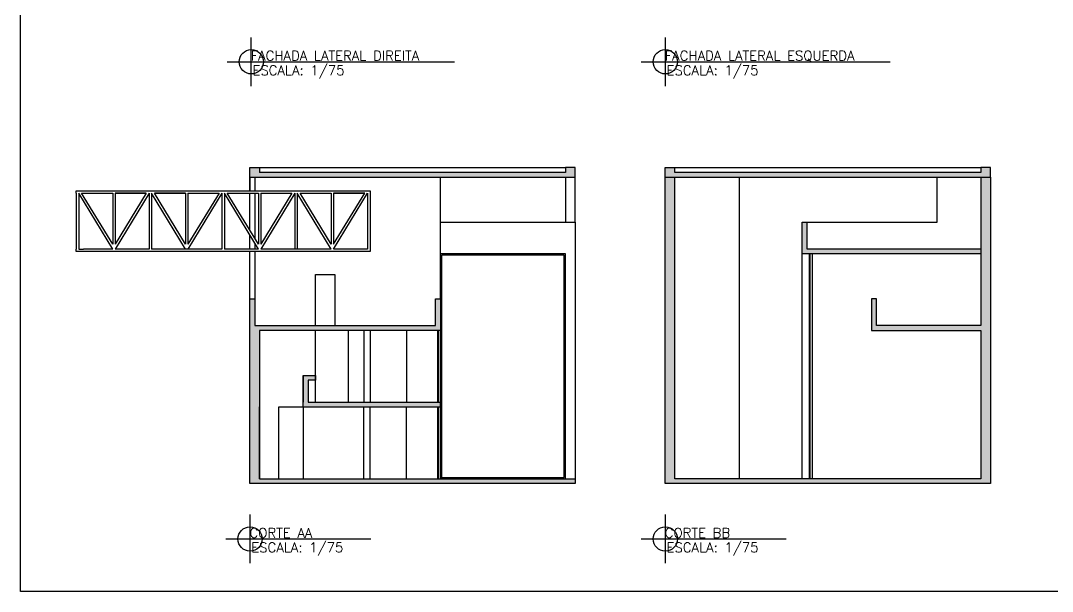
# Model space of a CAD drawing. Header units: millimetres. Extents: x 989.2 to 1073.6, y 1022.3 to 1081.3.
# Drawn here: x 989.23 to 1031.73, y 1022.34 to 1045.83 of the extents above; entities that cross this region are included whole.
import ezdxf

# ---------------------------------------------------------------- set-up
doc = ezdxf.new("R2010")
doc.units = ezdxf.units.MM
doc.header["$PDMODE"] = 34
for name, color, linetype in [('CORTE', 4, 'Continuous'), ('FL MARGEM', 7, 'Continuous'), ('HACHURA', 253, 'Continuous'), ('TEXTOS', 2, 'Continuous')]:
    doc.layers.add(name, color=color, linetype=linetype)
doc.styles.add('1.50', font='simplex.shx', dxfattribs={"height": 0.06})

msp = doc.modelspace()

# ---------------------------------------------------------------- hatches: boundary and pattern name
at = {"layer": 'HACHURA', "ltscale": 0.05}
h = msp.add_hatch(color=256, dxfattribs=at)
h.dxf.hatch_style = 1
h.paths.add_polyline_path([(999.072, 1033.08), (1006.522, 1033.08), (1006.522, 1033.28), (1006.522, 1034.38), (1006.322, 1034.38), (1006.322, 1033.28), (1002.172, 1033.28), (998.872, 1033.28), (998.872, 1034.38), (998.672, 1034.38), (998.672, 1033.28), (998.672, 1033.08), (998.672, 1030.13), (998.672, 1029.93), (998.672, 1026.98), (998.672, 1026.78), (1012.072, 1026.78), (1012.072, 1026.98), (999.072, 1026.98)])
h.paths.add_polyline_path([(1006.522, 1030.13), (1001.072, 1030.13), (1001.072, 1031.03), (1001.372, 1031.03), (1001.372, 1031.23), (1000.872, 1031.23), (1000.872, 1029.93), (1006.522, 1029.93)], flags=17)
h.paths.add_polyline_path([(1012.072, 1039.78), (1011.672, 1039.78), (1011.672, 1039.58), (999.072, 1039.58), (999.072, 1039.78), (998.672, 1039.78), (998.672, 1039.38), (1012.072, 1039.38)])
h = msp.add_hatch(color=256, dxfattribs=at)
h.dxf.hatch_style = 1
h.paths.add_polyline_path([(1016.177, 1039.38), (1029.177, 1039.38), (1029.177, 1039.78), (1028.777, 1039.78), (1028.777, 1039.58), (1016.177, 1039.58), (1016.177, 1039.78), (1015.777, 1039.78), (1015.777, 1039.38), (1015.777, 1026.78), (1029.177, 1026.78), (1029.177, 1039.38), (1028.777, 1039.38), (1028.777, 1033.28), (1024.477, 1033.28), (1024.477, 1034.18), (1024.477, 1034.38), (1024.277, 1034.38), (1024.277, 1033.28), (1024.277, 1033.08), (1028.777, 1033.08), (1028.777, 1026.98), (1016.177, 1026.98)])
h.paths.add_polyline_path([(1028.777, 1036.43), (1021.627, 1036.43), (1021.627, 1037.53), (1021.427, 1037.53), (1021.427, 1036.43), (1021.427, 1036.23), (1028.777, 1036.23)], flags=17)

# ---------------------------------------------------------------- linework, layer by layer
at = {"layer": 'CORTE', "color": 4, "ltscale": 0.05}
for p, q in [((998.672, 1039.38), (998.672, 1039.78)), ((998.672, 1039.78), (999.072, 1039.78)), ((999.072, 1039.78), (999.072, 1039.58)), ((1011.672, 1039.58), (999.072, 1039.58)), ((1012.072, 1039.78), (1011.672, 1039.78)), ((1011.672, 1039.78), (1011.672, 1039.58)), ((1012.072, 1039.38), (1012.072, 1039.78)), ((1015.777, 1039.38), (1015.777, 1039.78)), ((1015.777, 1039.78), (1016.177, 1039.78)), ((998.672, 1039.38), (1012.072, 1039.38))]:
    msp.add_line(p, q, dxfattribs=at)
at = {"layer": 'CORTE', "color": 1, "ltscale": 0.05}
for p, q in [((999.072, 1039.78), (1011.672, 1039.78)), ((1011.672, 1039.38), (1011.672, 1037.53)), ((1012.072, 1037.53), (1012.072, 1039.38)), ((1006.522, 1034.38), (1006.522, 1036.23)), ((1001.372, 1030.13), (1001.372, 1033.08)), ((1002.722, 1033.08), (1002.722, 1030.13)), ((999.872, 1026.98), (999.872, 1029.93)), ((999.872, 1029.93), (1000.872, 1029.93)), ((1000.872, 1029.93), (1000.872, 1026.98))]:
    msp.add_line(p, q, dxfattribs=at)
at = {"layer": 'CORTE', "color": 2, "ltscale": 0.05}
for p, q in [((1016.177, 1039.58), (1016.177, 1039.78)), ((1016.177, 1039.78), (1028.777, 1039.78)), ((1028.777, 1039.78), (1028.777, 1039.58)), ((998.672, 1039.38), (998.872, 1039.38)), ((998.672, 1039.38), (998.672, 1038.83)), ((998.672, 1038.83), (998.672, 1039.38)), ((998.872, 1039.38), (998.872, 1038.83)), ((1006.522, 1037.53), (1006.522, 1039.38)), ((1018.827, 1039.38), (1018.827, 1026.98)), ((998.672, 1037.198), (998.672, 1038.73)), ((998.872, 1038.73), (998.872, 1036.869)), ((1006.522, 1036.23), (1006.522, 1037.33)), ((998.672, 1036.43), (998.672, 1037.005)), ((998.872, 1036.677), (998.872, 1036.43)), ((998.672, 1034.38), (998.672, 1036.33)), ((998.872, 1036.33), (998.872, 1034.38)), ((1021.827, 1036.23), (1021.827, 1026.98)), ((1001.372, 1033.28), (1001.372, 1035.38)), ((1001.372, 1035.38), (1002.172, 1035.38)), ((1002.172, 1035.38), (1002.172, 1033.28)), ((1003.372, 1033.08), (1003.372, 1030.13)), ((1003.622, 1033.08), (1003.622, 1030.13)), ((1005.122, 1033.08), (1005.122, 1030.13)), ((1006.522, 1033.08), (1006.522, 1030.13)), ((1012.072, 1033.28), (1012.072, 1033.08)), ((1012.072, 1033.08), (1012.072, 1030.13)), ((1012.072, 1030.13), (1012.072, 1029.93)), ((1003.372, 1026.98), (1003.372, 1029.93)), ((1003.622, 1026.98), (1003.622, 1029.93)), ((1005.122, 1026.98), (1005.122, 1029.93)), ((1006.522, 1029.93), (1006.522, 1026.98)), ((1012.072, 1029.93), (1012.072, 1026.98))]:
    msp.add_line(p, q, dxfattribs=at)
at = {"layer": 'CORTE', "ltscale": 0.05}
for p, q in [((1028.777, 1039.58), (1016.177, 1039.58)), ((1000.872, 1031.23), (1000.872, 1030.13)), ((1006.522, 1029.93), (1006.522, 1030.13)), ((999.072, 1026.98), (999.072, 1029.93)), ((1000.872, 1029.93), (1006.522, 1029.93))]:
    msp.add_line(p, q, dxfattribs=at)
at = {"layer": 'CORTE', "color": 3, "ltscale": 0.05}
for p, q in [((991.522, 1038.73), (991.522, 1038.83)), ((991.522, 1038.83), (991.72, 1038.83)), ((991.522, 1038.73), (991.522, 1036.43)), ((991.622, 1038.73), (991.622, 1036.43)), ((993.022, 1036.43), (991.622, 1038.73)), ((991.72, 1038.83), (998.672, 1038.83)), ((991.739, 1038.73), (993.022, 1038.73)), ((993.022, 1036.623), (991.739, 1038.73)), ((993.022, 1038.73), (993.022, 1036.623)), ((994.405, 1038.73), (993.122, 1038.73)), ((993.122, 1038.73), (993.122, 1036.623)), ((994.522, 1038.73), (993.122, 1036.43)), ((994.405, 1038.73), (993.122, 1036.623)), ((993.122, 1038.73), (994.405, 1038.73)), ((994.522, 1038.73), (994.522, 1036.43)), ((994.622, 1038.73), (994.622, 1036.43)), ((996.022, 1036.43), (994.622, 1038.73)), ((996.022, 1038.73), (994.739, 1038.73)), ((996.022, 1036.623), (994.739, 1038.73)), ((994.739, 1038.73), (996.022, 1038.73)), ((996.022, 1038.73), (996.022, 1036.623)), ((996.122, 1038.73), (996.122, 1036.623)), ((997.522, 1038.73), (996.122, 1036.43)), ((997.405, 1038.73), (996.122, 1036.623)), ((996.122, 1038.73), (997.405, 1038.73)), ((997.522, 1038.73), (997.522, 1036.43)), ((997.622, 1038.73), (997.622, 1036.43)), ((999.022, 1036.43), (997.622, 1038.73)), ((999.022, 1036.623), (997.739, 1038.73)), ((997.739, 1038.73), (998.672, 1038.73)), ((998.672, 1038.83), (1003.622, 1038.83)), ((998.672, 1038.73), (999.022, 1038.73)), ((999.022, 1038.73), (999.022, 1036.623)), ((999.122, 1038.73), (999.122, 1036.623)), ((1000.522, 1038.73), (999.122, 1036.43)), ((1000.405, 1038.73), (999.122, 1036.623)), ((999.122, 1038.73), (1000.405, 1038.73)), ((1000.522, 1038.73), (1000.522, 1036.43)), ((1000.622, 1038.73), (1000.622, 1036.43)), ((1002.022, 1036.43), (1000.622, 1038.73)), ((1002.022, 1036.623), (1000.739, 1038.73)), ((1000.739, 1038.73), (1002.022, 1038.73)), ((1002.022, 1038.73), (1002.022, 1036.623)), ((1003.405, 1038.73), (1002.122, 1038.73)), ((1002.122, 1038.73), (1002.122, 1036.623)), ((1002.122, 1038.73), (1003.405, 1038.73)), ((1002.122, 1036.43), (1003.522, 1038.73)), ((1002.122, 1036.623), (1003.405, 1038.73)), ((1003.522, 1038.73), (1003.522, 1036.43)), ((1003.622, 1038.83), (1003.622, 1036.33)), ((991.522, 1036.33), (991.522, 1036.43)), ((991.72, 1036.33), (991.522, 1036.33)), ((991.622, 1036.43), (991.82, 1036.43)), ((1003.622, 1036.33), (991.72, 1036.33)), ((993.022, 1036.43), (991.82, 1036.43)), ((994.522, 1036.43), (993.122, 1036.43)), ((997.522, 1036.43), (994.622, 1036.43)), ((999.022, 1036.43), (997.622, 1036.43)), ((1002.022, 1036.43), (999.122, 1036.43)), ((1003.522, 1036.43), (1002.122, 1036.43)), ((1021.712, 1036.23), (1021.712, 1026.98)), ((1021.742, 1036.23), (1021.742, 1026.98)), ((1006.407, 1033.08), (1006.407, 1030.13)), ((1006.437, 1033.08), (1006.437, 1030.13)), ((1006.407, 1029.93), (1006.407, 1026.98)), ((1006.437, 1029.93), (1006.437, 1026.98))]:
    msp.add_line(p, q, dxfattribs=at)
at = {"layer": 'CORTE', "color": 4, "ltscale": 0.05}
msp.add_lwpolyline([(1029.177, 1039.38), (1029.177, 1039.78), (1028.777, 1039.78)], dxfattribs=at)
at = {"layer": 'CORTE', "ltscale": 0.05}
for points in [[(1029.177, 1039.38), (1029.177, 1026.78), (1015.777, 1026.78), (1015.777, 1039.38)], [(1012.072, 1026.78), (998.672, 1026.78), (998.672, 1026.98), (998.672, 1029.93), (998.672, 1030.13), (998.672, 1033.08), (998.672, 1033.28), (998.672, 1034.38), (998.872, 1034.38), (998.872, 1033.28), (1002.172, 1033.28), (1006.322, 1033.28), (1006.322, 1034.38), (1006.522, 1034.38), (1006.522, 1033.28), (1006.522, 1033.08), (999.072, 1033.08), (999.072, 1026.98), (1012.072, 1026.98)]]:
    msp.add_lwpolyline(points, close=True, dxfattribs=at)
for points in [[(1028.777, 1039.38), (1028.777, 1033.28), (1024.477, 1033.28), (1024.477, 1034.18), (1024.477, 1034.38), (1024.277, 1034.38), (1024.277, 1033.28), (1024.277, 1033.08), (1028.777, 1033.08), (1028.777, 1026.98), (1016.177, 1026.98), (1016.177, 1039.38)], [(1028.777, 1036.43), (1021.627, 1036.43), (1021.627, 1037.53), (1026.977, 1037.53), (1026.977, 1039.38)], [(1021.427, 1026.98), (1021.427, 1036.23), (1021.427, 1036.43), (1021.427, 1037.53), (1021.627, 1037.53)], [(1028.777, 1036.23), (1021.427, 1036.23)], [(1000.872, 1029.93), (1000.872, 1031.23), (1001.372, 1031.23), (1001.372, 1031.03), (1001.072, 1031.03), (1001.072, 1030.13), (1006.522, 1030.13)]]:
    msp.add_lwpolyline(points, dxfattribs=at)
at = {"layer": 'CORTE', "color": 2, "ltscale": 0.05}
for points in [[(1006.522, 1036.23), (1006.522, 1037.53), (1012.072, 1037.53), (1012.072, 1037.33), (1012.072, 1036.23), (1012.072, 1033.28)], [(1011.672, 1026.98), (1011.672, 1029.93), (1011.672, 1030.13), (1011.672, 1033.08), (1011.672, 1036.23), (1006.522, 1036.23)]]:
    msp.add_lwpolyline(points, dxfattribs=at)
at = {"layer": 'CORTE', "color": 1, "ltscale": 0.05}
msp.add_lwpolyline([(1011.622, 1027.03), (1011.622, 1036.18), (1006.572, 1036.18), (1006.572, 1027.03)], close=True, dxfattribs=at)
at = {"layer": 'FL MARGEM', "ltscale": 0.05}
msp.add_lwpolyline([(989.231, 1081.271), (1073.624, 1081.271), (1073.624, 1022.344), (989.231, 1022.344)], close=True, dxfattribs=at)
at = {"layer": 'TEXTOS', "ltscale": 0.05}
for p, q in [((998.732, 1044.134), (1007.098, 1044.134)), ((1015.787, 1044.134), (1025.041, 1044.134)), ((998.682, 1024.499), (1003.661, 1024.499)), ((1015.787, 1024.499), (1020.766, 1024.499))]:
    msp.add_line(p, q, dxfattribs=at)
for p in [(998.732, 1044.134), (1015.787, 1044.134), (998.682, 1024.499), (1015.787, 1024.499)]:
    msp.add_point(p, dxfattribs=at)

# ---------------------------------------------------------------- texts
at = {"layer": 'TEXTOS', "ltscale": 0.05, "char_height": 0.4, "attachment_point": 1, "style": '1.50'}
for s, insert in [('FACHADA LATERAL DIREITA', (998.706, 1044.584)), ('FACHADA LATERAL ESQUERDA', (1015.761, 1044.584)), ('ESCALA: 1/75 ', (998.782, 1043.985)), ('ESCALA: 1/75 ', (1015.837, 1043.985)), ('CORTE AA', (998.656, 1024.949)), ('CORTE BB', (1015.761, 1024.949)), ('ESCALA: 1/75 ', (998.732, 1024.35)), ('ESCALA: 1/75 ', (1015.837, 1024.35))]:
    msp.add_mtext_dynamic_manual_height_columns(s, width=12.32857, gutter_width=0.3, heights=[0], dxfattribs=dict(at, insert=insert))

doc.saveas('drawing.dxf')
